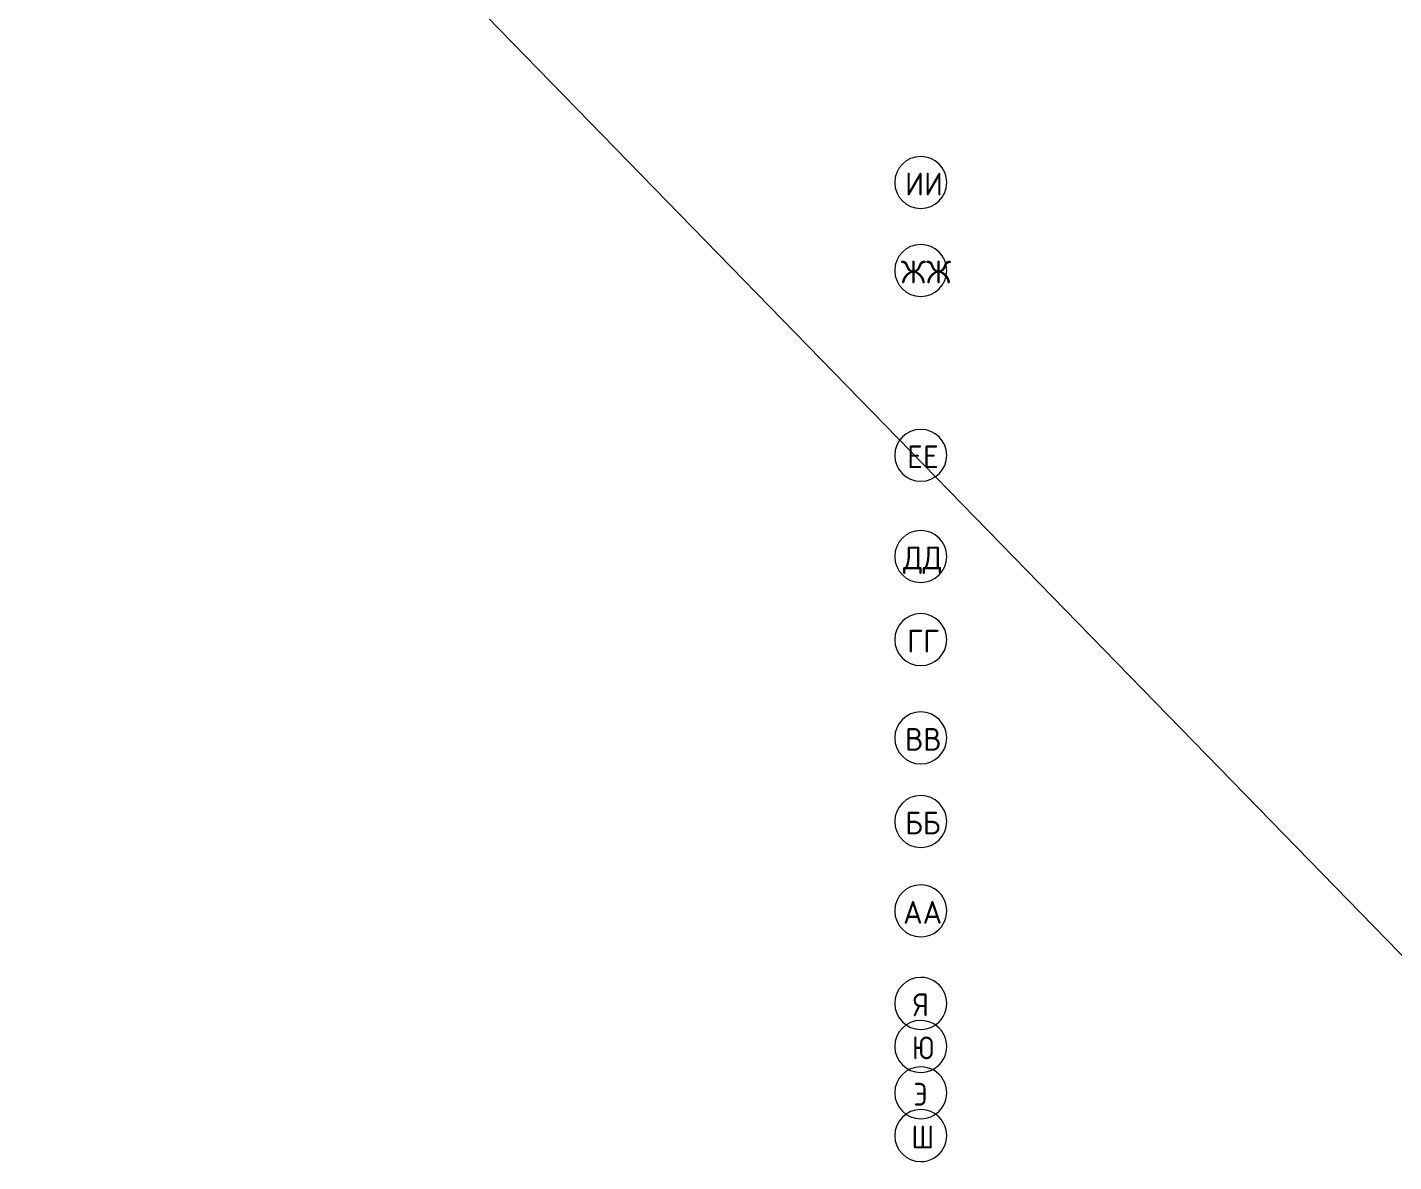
# Model space of a CAD drawing. Header units: millimetres. Extents: x -500089 to 1469082, y -290736 to 166440.
# Drawn here: x 1078237 to 1120316, y -42718 to -7793 of the extents above; entities that cross this region are included whole.
import ezdxf

# ---------------------------------------------------------------- set-up
doc = ezdxf.new("R2010")
doc.units = ezdxf.units.MM
doc.layers.add('Оси', color=7, linetype='Continuous', lineweight=0)
doc.layers.add('экспертиза ДУ пояснения', color=6, linetype='Continuous', lineweight=0)
doc.styles.add('GOST Common', font='', dxfattribs={"height": 250})
doc.styles.get('GOST Common').set_extended_font_data('GOST Common')

# ---------------------------------------------------------------- blocks, each defined once
blk = doc.blocks.new('Ось сетки - Круг_Ø8 мм-6577-З Этаж 01')
at = {"layer": 'Оси'}
for start, end in [(360, 180), (180, 360)]:
    blk.add_arc((0, 0), 4, start, end, dxfattribs=at)

msp = doc.modelspace()

# ---------------------------------------------------------------- linework, layer by layer
at = {"layer": 'экспертиза ДУ пояснения', "lineweight": 0}
msp.add_lwpolyline([(1036157.61, 50215.508), (1155728.585, -72420.488)], dxfattribs=at)

# ---------------------------------------------------------------- block references
at = {"layer": 'Оси', "xscale": 199.9999999999999, "yscale": 199.9999999999999, "zscale": 199.9999999999999}
for p, rotation in [((1105752.229, -12570.488), 269.9999999999994), ((1105752.229, -15280.488), 269.9999999999994), ((1105752.229, -20970.488), 269.9999999999994), ((1105752.229, -24085.488), 269.9999999999994), ((1105752.229, -26645.488), 269.9999999999994), ((1105752.229, -29670.488), 269.9999999999994), ((1105752.229, -32245.488), 269.9999999999994), ((1105752.229, -34995.488), 269.9999999999995), ((1105752.229, -37845.488), 269.9999999999995), ((1105752.229, -39170.488), 269.9999999999995), ((1105752.229, -40597.421), 269.9999999999995), ((1105752.229, -41915.488), 269.9999999999995)]:
    msp.add_blockref('Ось сетки - Круг_Ø8 мм-6577-З Этаж 01', p, dxfattribs=dict(at, rotation=rotation))

# ---------------------------------------------------------------- texts
at = {"layer": 'Оси', "char_height": 700, "attachment_point": 1, "style": 'GOST Common'}
for s, insert, width in [('ИИ', (1105269.083, -12265.314), 1241.01225), ('ЖЖ', (1105138.583, -14975.314), 1558.4805), ('ЕЕ', (1105329.383, -20665.314), 1096.7085), ('ДД', (1105209.683, -23780.314), 1385.316), ('ГГ', (1105329.383, -26340.314), 1096.7085), ('ВВ', (1105269.083, -29365.314), 1241.01225), ('ББ', (1105269.083, -31940.314), 1241.01225), ('АА', (1105209.683, -34690.314), 1385.316), ('\\fGOST Common|b0|i0|c204|p34|;\\W.9;Я', (1105525.583, -37540.314), 620.50612), ('\\fGOST Common|b0|i0|c204|p34|;\\W.9;Ю', (1105484.183, -38865.314), 721.51875), ('\\fGOST Common|b0|i0|c204|p34|;\\W.9;Э', (1105530.983, -40292.248), 606.07575), ('\\fGOST Common|b0|i0|c204|p34|;\\W.9;Ш', (1105466.183, -41610.314), 764.80987)]:
    msp.add_mtext(s, dxfattribs=dict(at, insert=insert, width=width))

doc.saveas('drawing.dxf')
